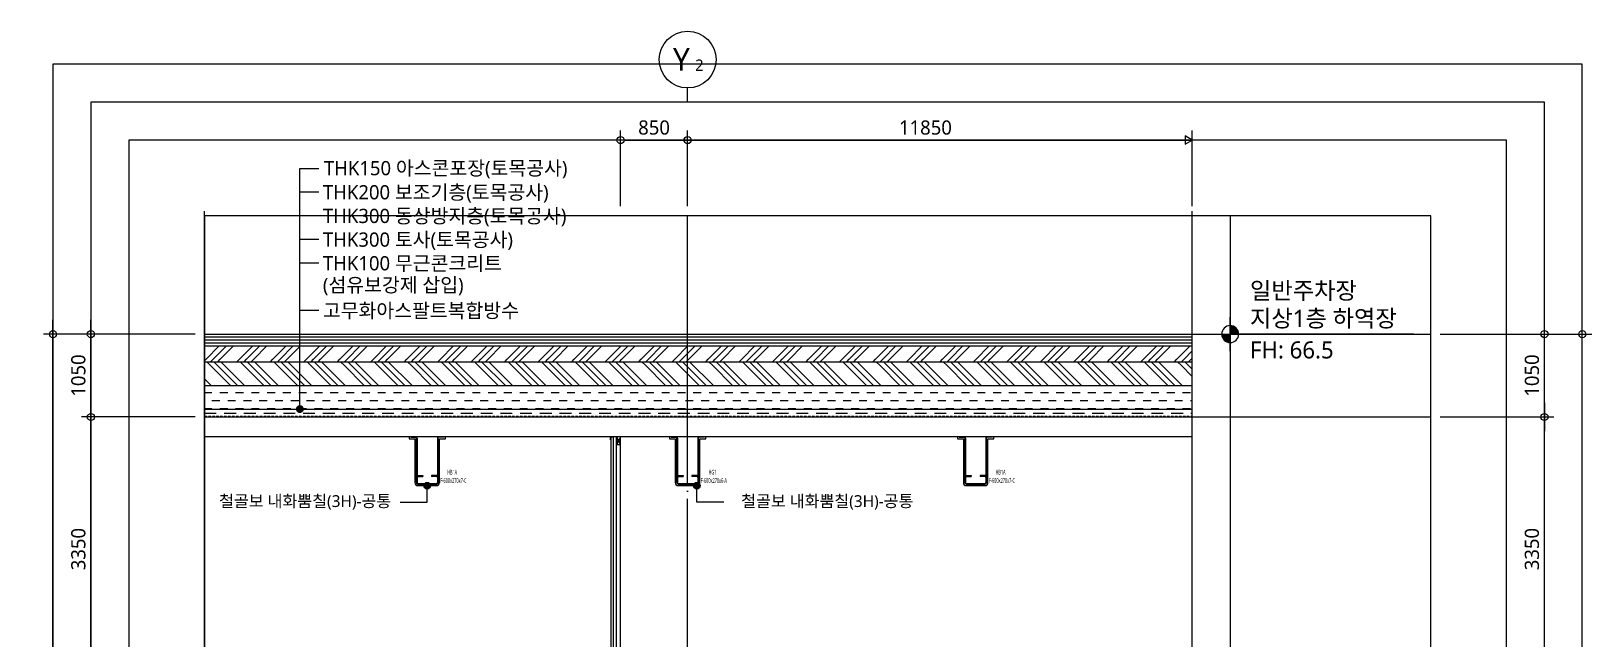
# Model space of a CAD drawing. Header units: millimetres. Extents: x 13515 to 183937, y -33900 to -660.
# Drawn here: x 14199 to 33975, y -21072 to -13370 of the extents above; entities that cross this region are included whole.
import ezdxf
from ezdxf.enums import TextEntityAlignment as Align

# ---------------------------------------------------------------- set-up
doc = ezdxf.new("R2010")
doc.units = ezdxf.units.MM
doc.header["$LTSCALE"] = 100
doc.header["$MEASUREMENT"] = 0
doc.header["$PDSIZE"] = -10
doc.linetypes.add('CEN', pattern=[62, 60, -1, 0, -1])
doc.linetypes.add('HID', pattern=[2.5, 1.5, -1])
doc.layers.get('0').update_dxf_attribs({"linetype": 'CONTINUOUS'})
doc.layers.get('Defpoints').update_dxf_attribs({"color": 171, "linetype": 'CONTINUOUS'})
for name, color, linetype in [('251', 251, 'CONTINUOUS'), ('CEN', 1, 'CEN'), ('CON', 2, 'CONTINUOUS'), ('ELE-6', 8, 'CONTINUOUS'), ('FIN', 8, 'CONTINUOUS'), ('FIN(패널-T75 글라스울)', 6, 'CONTINUOUS'), ('HAT-252', 252, 'CONTINUOUS'), ('HF', 3, 'CONTINUOUS'), ('INS', 251, 'BATTING'), ('LED', 7, 'CONTINUOUS'), ('NDIM', 7, 'CONTINUOUS'), ('S-SGIRDER-HF', 3, 'CONTINUOUS'), ('SYM', 7, 'CONTINUOUS'), ('SYM(AXIS)', 7, 'CONTINUOUS'), ('TEXT(AXIS)', 2, 'CONTINUOUS'), ('TEXT(MIN)', 7, 'CONTINUOUS'), ('wire-meshes', 1, 'CONTINUOUS'), ('스틸', 8, 'CONTINUOUS')]:
    doc.layers.add(name, color=color, linetype=linetype)
doc.styles.add('CGS', font='cgse', dxfattribs={"bigfont": 'cgs'})
doc.styles.add('TE', font='malgun_0.ttf')
doc.styles.add('나눔바른고딕', font='NanumBarunGothic.ttf')
doc.linetypes.add('BATTING', pattern='A,0.0001,-0.1,[134,ltypeshp.shx,S=0.1,R=0,X=-0.1,Y=0],-0.2,[134,ltypeshp.shx,S=0.1,R=180,X=0.1,Y=0],-0.1', length=0.4001)
doc.dimstyles.new('NDIM 1200', dxfattribs={"dimscale": 75, "dimtxt": 3, "dimasz": 1, "dimexe": 2, "dimexo": 2, "dimgap": 1, "dimtad": 1, "dimdec": 0, "dimdsep": 46, "dimtxsty": 'CGS', "dimblk": 'DOT0', "dimcen": 1, "dimdle": 8, "dimclrd": 256, "dimclre": 256, "dimclrt": 256, "dimadec": 0, "dimazin": 0, "dimtfac": 1, "dimtdec": 0, "dimtix": 1, "dimtmove": 2, "dimatfit": 3, "dimldrblk": 'DOT0', "dimfxl": 1, "dimtolj": 1, "dimtzin": 0, "dimlwd": -1, "dimlwe": -1, "dimarcsym": 0})

# ---------------------------------------------------------------- blocks, each defined once
blk = doc.blocks.new('HF')
at = {"layer": 'Defpoints'}
blk.add_point((0, 0), dxfattribs=at)
at = {"layer": 'HF'}
for p, q in [((-209, 0), (-147, 0)), ((-209, 0), (-209, -6)), ((209, 0), (147, 0)), ((209, 0), (209, -6)), ((-209, -6), (-147, -6)), ((-135, -18), (-135, -482)), ((-129, -18), (-129, -482)), ((129, -18), (129, -482)), ((135, -18), (135, -482)), ((209, -6), (147, -6)), ((-135, -518), (-135, -582)), ((-129, -518), (-129, -582)), ((-117, -494), (-55, -494)), ((-117, -500), (-55, -500)), ((-117, -506), (-55, -506)), ((-55, -494), (-55, -500)), ((-55, -500), (-55, -506)), ((117, -494), (55, -494)), ((55, -494), (55, -500)), ((117, -500), (55, -500)), ((55, -500), (55, -506)), ((117, -506), (55, -506)), ((129, -518), (129, -582)), ((135, -518), (135, -582)), ((-117, -594), (117, -594)), ((-117, -600), (117, -600))]:
    blk.add_line(p, q, dxfattribs=at)
for centre, radius, start, end in [((-147, -18), 18, 0, 90), ((-147, -18), 12, 0, 90), ((147, -18), 18, 90, 180), ((147, -18), 12, 90, 180), ((-117, -482), 18, 180, 270), ((-117, -518), 18, 90, 180), ((-117, -582), 18, 180, 270), ((-117, -482), 12, 180, 270), ((-117, -518), 12, 90, 180), ((-117, -582), 12, 180, 270), ((117, -482), 12, 270, 0), ((117, -482), 18, 270, 0), ((117, -518), 18, 0, 90), ((117, -518), 12, 0, 90), ((117, -582), 12, 270, 0), ((117, -582), 18, 270, 0)]:
    blk.add_arc(centre, radius, start, end, dxfattribs=at)
blk = doc.blocks.new('A$C19853FC8')
at = {"layer": 'SYM'}
for p, q in [((1800, 0), (1800, 3600)), ((3600, 1800), (0, 1800))]:
    blk.add_line(p, q, dxfattribs=at)
blk.add_circle((1800, 1800), 900, dxfattribs=at)
for points in [[(900, 1800), (1800, 2700), (914, 1959), (1643, 2686)], [(914, 1959), (1643, 2686), (954, 2112), (1492, 2646)], [(954, 2112), (1492, 2646), (1025, 2260), (1346, 2576)], [(1025, 2260), (1346, 2576), (1109, 2378), (1222, 2491)], [(1800, 900), (2700, 1800), (1959, 914), (2686, 1643)], [(1959, 914), (2686, 1643), (2112, 954), (2646, 1492)], [(2112, 954), (2646, 1492), (2260, 1025), (2576, 1346)], [(2260, 1025), (2576, 1346), (2378, 1109), (2491, 1222)]]:
    blk.add_solid(points, dxfattribs=at)
at = {"layer": 'SYM', "linetype": 'Continuous'}
for points in [[(1800, 2700), (1800, 1800), (900, 1800)], [(2700, 1800), (1800, 900), (1800, 1800)]]:
    blk.add_solid(points, dxfattribs=at)
blk = doc.blocks.new('A$C2F20087E')
at = {"layer": 'SYM(AXIS)'}
blk.add_line((600, 0), (600, 300), dxfattribs=at)
blk.add_circle((600, 900), 600, dxfattribs=at)
blk = doc.blocks.new('DOT0')
blk.add_line((-3, 0), (3, 0))
at = {"color": 6}
blk.add_circle((0, 0), 0.75, dxfattribs=at)
blk = doc.blocks.new('*D307')
at = {"layer": 'Defpoints', "color": 0, "ltscale": 0.4, "transparency": 16777216}
for p in [(22517, -14750), (21667, -15710), (22517, -15710)]:
    blk.add_point(p, dxfattribs=at)
at = {"layer": 'NDIM', "ltscale": 0.4, "transparency": 16777216}
for p, q in [((21667, -15590), (21667, -14630)), ((22517, -15590), (22517, -14630)), ((21727, -14750), (22457, -14750))]:
    blk.add_line(p, q, dxfattribs=at)
at = {"layer": 'NDIM', "ltscale": 0.4, "transparency": 16777216, "xscale": 60, "yscale": 60, "zscale": 60, "rotation": 180}
blk.add_blockref('DOT0', (21667, -14750), dxfattribs=at)
at = {"layer": 'NDIM', "ltscale": 0.4, "transparency": 16777216, "xscale": 60, "yscale": 60, "zscale": 60}
blk.add_blockref('DOT0', (22517, -14750), dxfattribs=at)
at = {"layer": 'NDIM', "ltscale": 0.4, "transparency": 16777216, "insert": (22092, -14592), "char_height": 180, "attachment_point": 5, "style": '나눔바른고딕'}
blk.add_mtext('\\A1;850', dxfattribs=at)
blk = doc.blocks.new('*D320')
at = {"layer": 'Defpoints', "color": 0, "ltscale": 0.4, "transparency": 16777216}
for p in [(14475, -17210), (16395, -17210), (16395, -28710)]:
    blk.add_point(p, dxfattribs=at)
at = {"layer": 'NDIM', "ltscale": 0.4, "transparency": 16777216}
for p, q in [((16275, -17210), (14355, -17210)), ((14475, -28650), (14475, -17270)), ((16275, -28710), (14355, -28710))]:
    blk.add_line(p, q, dxfattribs=at)
at = {"layer": 'NDIM', "ltscale": 0.4, "transparency": 16777216, "xscale": 60, "yscale": 60, "zscale": 60}
for p, rotation in [((14475, -17210), 90), ((14475, -28710), 270)]:
    blk.add_blockref('DOT0', p, dxfattribs=dict(at, rotation=rotation))
at = {"layer": 'NDIM', "ltscale": 0.4, "transparency": 16777216, "insert": (14317, -22960), "char_height": 180, "attachment_point": 5, "rotation": 90, "style": '나눔바른고딕'}
blk.add_mtext('\\A1;11500', dxfattribs=at)
blk = doc.blocks.new('*D322')
at = {"layer": 'Defpoints', "color": 0, "ltscale": 0.4, "transparency": 16777216}
for p in [(14955, -18260), (16395, -18260), (16395, -21610)]:
    blk.add_point(p, dxfattribs=at)
at = {"layer": 'NDIM', "ltscale": 0.4, "transparency": 16777216}
for p, q in [((16275, -18260), (14835, -18260)), ((14955, -21550), (14955, -18320)), ((16275, -21610), (14835, -21610))]:
    blk.add_line(p, q, dxfattribs=at)
at = {"layer": 'NDIM', "ltscale": 0.4, "transparency": 16777216, "xscale": 60, "yscale": 60, "zscale": 60}
for p, rotation in [((14955, -18260), 90), ((14955, -21610), 270)]:
    blk.add_blockref('DOT0', p, dxfattribs=dict(at, rotation=rotation))
at = {"layer": 'NDIM', "ltscale": 0.4, "transparency": 16777216, "insert": (14797, -19935), "char_height": 180, "attachment_point": 5, "rotation": 90, "style": '나눔바른고딕'}
blk.add_mtext('\\A1;3350', dxfattribs=at)
blk = doc.blocks.new('*D323')
at = {"layer": 'Defpoints', "color": 0, "ltscale": 0.4, "transparency": 16777216}
for p in [(14955, -17210), (16395, -17210), (16395, -18260)]:
    blk.add_point(p, dxfattribs=at)
at = {"layer": 'NDIM', "ltscale": 0.4, "transparency": 16777216}
for p, q in [((16275, -17210), (14835, -17210)), ((14955, -18200), (14955, -17270)), ((16275, -18260), (14835, -18260))]:
    blk.add_line(p, q, dxfattribs=at)
at = {"layer": 'NDIM', "ltscale": 0.4, "transparency": 16777216, "xscale": 60, "yscale": 60, "zscale": 60}
for p, rotation in [((14955, -17210), 90), ((14955, -18260), 270)]:
    blk.add_blockref('DOT0', p, dxfattribs=dict(at, rotation=rotation))
at = {"layer": 'NDIM', "ltscale": 0.4, "transparency": 16777216, "insert": (14797, -17735), "char_height": 180, "attachment_point": 5, "rotation": 90, "style": '나눔바른고딕'}
blk.add_mtext('\\A1;1050', dxfattribs=at)
blk = doc.blocks.new('*D450')
at = {"layer": 'Defpoints', "color": 0, "ltscale": 0.4, "transparency": 16777216}
for p in [(31935, -17210), (33855, -17210), (31935, -28710)]:
    blk.add_point(p, dxfattribs=at)
at = {"layer": 'NDIM', "ltscale": 0.4, "transparency": 16777216}
for p, q in [((32055, -17210), (33975, -17210)), ((33855, -28650), (33855, -17270)), ((32055, -28710), (33975, -28710))]:
    blk.add_line(p, q, dxfattribs=at)
at = {"layer": 'NDIM', "ltscale": 0.4, "transparency": 16777216, "xscale": 60, "yscale": 60, "zscale": 60}
for p, rotation in [((33855, -17210), 90), ((33855, -28710), 270)]:
    blk.add_blockref('DOT0', p, dxfattribs=dict(at, rotation=rotation))
at = {"layer": 'NDIM', "ltscale": 0.4, "transparency": 16777216, "insert": (33697, -22960), "char_height": 180, "attachment_point": 5, "rotation": 90, "style": '나눔바른고딕'}
blk.add_mtext('\\A1;11500', dxfattribs=at)
blk = doc.blocks.new('*D452')
at = {"layer": 'Defpoints', "color": 0, "ltscale": 0.4, "transparency": 16777216}
for p in [(31935, -18260), (33375, -18260), (31935, -21610)]:
    blk.add_point(p, dxfattribs=at)
at = {"layer": 'NDIM', "ltscale": 0.4, "transparency": 16777216}
for p, q in [((32055, -18260), (33495, -18260)), ((33375, -21550), (33375, -18320)), ((32055, -21610), (33495, -21610))]:
    blk.add_line(p, q, dxfattribs=at)
at = {"layer": 'NDIM', "ltscale": 0.4, "transparency": 16777216, "xscale": 60, "yscale": 60, "zscale": 60}
for p, rotation in [((33375, -18260), 90), ((33375, -21610), 270)]:
    blk.add_blockref('DOT0', p, dxfattribs=dict(at, rotation=rotation))
at = {"layer": 'NDIM', "ltscale": 0.4, "transparency": 16777216, "insert": (33217, -19935), "char_height": 180, "attachment_point": 5, "rotation": 90, "style": '나눔바른고딕'}
blk.add_mtext('\\A1;3350', dxfattribs=at)
blk = doc.blocks.new('*D453')
at = {"layer": 'Defpoints', "color": 0, "ltscale": 0.4, "transparency": 16777216}
for p in [(31935, -17210), (33375, -17210), (31935, -18260)]:
    blk.add_point(p, dxfattribs=at)
at = {"layer": 'NDIM', "ltscale": 0.4, "transparency": 16777216}
for p, q in [((32055, -17210), (33495, -17210)), ((33375, -18200), (33375, -17270)), ((32055, -18260), (33495, -18260))]:
    blk.add_line(p, q, dxfattribs=at)
at = {"layer": 'NDIM', "ltscale": 0.4, "transparency": 16777216, "xscale": 60, "yscale": 60, "zscale": 60}
for p, rotation in [((33375, -17210), 90), ((33375, -18260), 270)]:
    blk.add_blockref('DOT0', p, dxfattribs=dict(at, rotation=rotation))
at = {"layer": 'NDIM', "ltscale": 0.4, "transparency": 16777216, "insert": (33217, -17735), "char_height": 180, "attachment_point": 5, "rotation": 90, "style": '나눔바른고딕'}
blk.add_mtext('\\A1;1050', dxfattribs=at)

msp = doc.modelspace()

# ---------------------------------------------------------------- hatches: boundary and pattern name
at = {"ltscale": 10000}
h = msp.add_hatch(color=256, dxfattribs=at)
h.dxf.hatch_style = 1
edge = h.paths.add_edge_path()
edge.add_arc((19217.5, -19131), 41.7, -180, 180)
h = msp.add_hatch(color=256, dxfattribs=at)
h.dxf.hatch_style = 1
edge = h.paths.add_edge_path()
edge.add_arc((22634.5, -19131), 41.7, 360, 720, ccw=False)
at = {"layer": '251', "ltscale": 10000}
h = msp.add_hatch(dxfattribs=at)
h.set_pattern_fill('DASH', color=256, scale=800)
h.set_pattern_definition([(0, (-35160210.5, 1076648.9), (100, 100), [100, -100])])
h.paths.add_polyline_path([(28913, -18160), (28913, -17860), (16395, -17860), (16395, -18160)])
at = {"layer": 'HAT-252', "ltscale": 10000}
h = msp.add_hatch(dxfattribs=at)
h.set_pattern_fill('ANSI31', color=256, scale=300, angle=135)
h.set_pattern_definition([(180, (-34714210.5, 219980.13), (-4e-15, -37.5), [])])
h.paths.add_polyline_path([(28913, -17360), (28913, -17210), (16395, -17210), (16395, -17360)])
at = {"layer": 'HAT-252', "ltscale": 100}
h = msp.add_hatch(dxfattribs=at)
h.set_pattern_fill('GOST_GROUND', color=256, scale=30)
h.set_pattern_definition([(45, (-35150410.5, 1076648.9), (424.2640687, -3e-14), [600]), (45, (-35150320.5, 1076648.9), (424.2640687, -3e-14), [600]), (45, (-35150230.5, 1076648.9), (424.2640687, -3e-14), [600])])
h.paths.add_polyline_path([(28913, -17560), (28913, -17360), (16395, -17360), (16395, -17560)])
h = msp.add_hatch(dxfattribs=at)
h.set_pattern_fill('GOST_GROUND', color=256, scale=30, angle=90)
h.set_pattern_definition([(135, (-34714210.5, 219980.13), (3e-14, 424.2640687), [600]), (135, (-34714210.5, 220070.13), (3e-14, 424.2640687), [600]), (135, (-34714210.5, 220160.13), (3e-14, 424.2640687), [600])])
h.paths.add_polyline_path([(28913, -17860), (28913, -17560), (16395, -17560), (16395, -17860)])

# ---------------------------------------------------------------- linework, layer by layer
at = {"color": 1, "linetype": 'ByBlock'}
for p, q in [((21665.2, -18512.3), (21619.8, -18607.7)), ((21665.2, -18607.7), (21619.8, -18512.3))]:
    msp.add_line(p, q, dxfattribs=at)
at = {"color": 6}
msp.add_lwpolyline([(28913, -14750), (28823, -14698), (28823, -14802)], close=True, dxfattribs=at)
at = {"layer": '251', "ltscale": 0.5}
for p, q in [((16395, -17210), (28913, -17210)), ((16395, -18160), (28913, -18160))]:
    msp.add_line(p, q, dxfattribs=at)
for points in [[(16395, -17360), (28913, -17360)], [(16395, -17560), (28913, -17560)], [(16395, -17860), (28913, -17860)]]:
    msp.add_lwpolyline(points, dxfattribs=at)
at = {"layer": 'CEN'}
msp.add_line((22517.5, -31500), (22517.5, -15710), dxfattribs=at)
at = {"layer": 'CEN', "ltscale": 10000}
for p, q in [((16395, -17210), (31935, -17210)), ((16395, -18260), (31935, -18260))]:
    msp.add_line(p, q, dxfattribs=at)
at = {"layer": 'CON', "ltscale": 1000}
msp.add_line((16395, -18260), (28913, -18260), dxfattribs=at)
at = {"layer": 'CON', "ltscale": 10000}
msp.add_line((28913, -18510), (16395, -18510), dxfattribs=at)
at = {"layer": 'Defpoints', "ltscale": 10000}
for p, q in [((28913, -31500), (28913, -15710)), ((29393, -15710), (29393, -31500))]:
    msp.add_line(p, q, dxfattribs=at)
for points in [[(33855, -13790), (14475, -13790), (14475, -33420), (33855, -33420)], [(33375, -14270), (14955, -14270), (14955, -32940), (33375, -32940)], [(32895, -14750), (15435, -14750), (15435, -32460), (32895, -32460)], [(31935, -15710), (16395, -15710), (16395, -31500), (31935, -31500)]]:
    msp.add_lwpolyline(points, close=True, dxfattribs=at)
at = {"layer": 'ELE-6', "ltscale": 10000}
msp.add_line((21667.5, -24007.5), (21667.5, -18610), dxfattribs=at)
at = {"layer": 'FIN', "ltscale": 10000}
for points in [[(19426.5, -18510), (19426.5, -18516), (19364.5, -18516, 0.4142136), (19352.5, -18528), (19352.5, -19092, -0.4142136), (19334.5, -19110), (19100.5, -19110, -0.4142136), (19082.5, -19092), (19082.5, -18528, 0.4142136), (19070.5, -18516), (19008.5, -18516), (19008.5, -18510), (18987.5, -18510), (18987.5, -18537), (19061.5, -18537), (19061.5, -19092, 0.4142136), (19100.5, -19131), (19334.5, -19131, 0.4142136), (19373.5, -19092), (19373.5, -18537), (19447.5, -18537), (19447.5, -18510)], [(22726.5, -18510), (22726.5, -18516), (22664.5, -18516, 0.4142136), (22652.5, -18528), (22652.5, -19092, -0.4142136), (22634.5, -19110), (22400.5, -19110, -0.4142136), (22382.5, -19092), (22382.5, -18528, 0.4142136), (22370.5, -18516), (22308.5, -18516), (22308.5, -18510), (22287.5, -18510), (22287.5, -18537), (22361.5, -18537), (22361.5, -19092, 0.4142136), (22400.5, -19131), (22634.5, -19131, 0.4142136), (22673.5, -19092), (22673.5, -18537), (22747.5, -18537), (22747.5, -18510)], [(26376.5, -18510), (26376.5, -18516), (26314.5, -18516, 0.4142136), (26302.5, -18528), (26302.5, -19092, -0.4142136), (26284.5, -19110), (26050.5, -19110, -0.4142136), (26032.5, -19092), (26032.5, -18528, 0.4142136), (26020.5, -18516), (25958.5, -18516), (25958.5, -18510), (25937.5, -18510), (25937.5, -18537), (26011.5, -18537), (26011.5, -19092, 0.4142136), (26050.5, -19131), (26284.5, -19131, 0.4142136), (26323.5, -19092), (26323.5, -18537), (26397.5, -18537), (26397.5, -18510)]]:
    msp.add_lwpolyline(points, format="xyb", close=True, dxfattribs=at)
at = {"layer": 'FIN(패널-T75 글라스울)', "ltscale": 0.1}
msp.add_lwpolyline([(21617.5, -24110), (21617.5, -18513), (21542.5, -18513), (21542.5, -24110)], close=True, dxfattribs=at)
at = {"layer": 'HAT-252', "linetype": 'HID', "ltscale": 0.2}
msp.add_line((16395, -18250), (28913, -18250), dxfattribs=at)
at = {"layer": 'INS', "ltscale": 0.9}
msp.add_line((21580, -24110), (21580, -18513), dxfattribs=at)
at = {"layer": 'LED', "ltscale": 10000}
for p, q in [((19217.5, -19341.4), (19217.5, -19131)), ((22634.5, -19341.4), (22634.5, -19131)), ((18874, -19341.4), (19217.5, -19341.4)), ((22978, -19341.4), (22634.5, -19341.4))]:
    msp.add_line(p, q, dxfattribs=at)
for centre in [(19217.5, -19131), (22634.5, -19131)]:
    msp.add_circle(centre, 41.7, dxfattribs=at)
at = {"layer": 'NDIM', "ltscale": 0.4}
for p, q in [((22517.5, -15590), (22517.5, -14630)), ((28913, -15590), (28913, -14630)), ((22577.5, -14750), (28913, -14750))]:
    msp.add_line(p, q, dxfattribs=at)
at = {"layer": 'SYM', "ltscale": 1000}
msp.add_line((31719, -17210), (29393, -17210), dxfattribs=at)
at = {"layer": 'SYM', "color": 8}
for points in [[(16395.1, -31560), (16395.1, -23655), (16295, -23605), (16495, -23605), (16395, -23555), (16395, -15650)], [(28913.1, -31560), (28913.1, -23655), (28813, -23605), (29013, -23605), (28913, -23555), (28913, -15650)]]:
    msp.add_lwpolyline(points, dxfattribs=at)
at = {"layer": 'TEXT(MIN)', "ltscale": 10000}
for p, q in [((17843.3, -15411.7), (17603.3, -15411.7)), ((17843.3, -15711.7), (17603.3, -15711.7)), ((17843.3, -16011.7), (17603.3, -16011.7)), ((17843.3, -16311.7), (17603.3, -16311.7)), ((17843.3, -16911.7), (17603.3, -16911.7))]:
    msp.add_line(p, q, dxfattribs=at)
at = {"layer": 'wire-meshes', "linetype": 'HID'}
msp.add_lwpolyline([(16395, -18210), (28913, -18210)], dxfattribs=at)
at = {"layer": '스틸', "color": 6, "linetype": 'ByBlock'}
for points in [[(21580.5, -18511), (21540.5, -18511), (21540.5, -18551), (21541.5, -18551), (21541.5, -18512), (21580.5, -18512)], [(21667.5, -18610), (21667.5, -18510), (21617.5, -18510), (21617.5, -18610)], [(21665.2, -18607.7), (21665.2, -18512.3), (21619.8, -18512.3), (21619.8, -18607.7)]]:
    msp.add_lwpolyline(points, close=True, dxfattribs=at)

# ---------------------------------------------------------------- block references
at = {"xscale": 0.6000000000000001, "yscale": 0.6000000000000001, "zscale": 0.6000000000000001}
msp.add_blockref('A$C2F20087E', (22157.5, -14270), dxfattribs=at)
at = {"ltscale": 1000, "xscale": -0.12, "yscale": 0.12, "zscale": 0.12}
msp.add_blockref('A$C19853FC8', (29609, -17426), dxfattribs=at)
at = {"layer": 'NDIM', "ltscale": 0.4, "xscale": 60, "yscale": 60, "zscale": 60, "rotation": 180}
msp.add_blockref('DOT0', (22517.5, -14750), dxfattribs=at)
at = {"layer": 'S-SGIRDER-HF', "ltscale": 0.1}
for p in [(19217.5, -18510), (22517.5, -18510), (26167.5, -18510)]:
    msp.add_blockref('HF', p, dxfattribs=at)

# ---------------------------------------------------------------- texts
at = {"layer": 'Defpoints', "style": 'TE', "width": 0.5}
for s, p in [('HB1A', (19533.1, -18960.1)), ('HG1', (22833.1, -18960.1)), ('HB1A', (26483.1, -18960.1)), ('HF-600x270x7-C', (19531.6, -19065.3)), ('HF-600x270x6-A', (22831.6, -19065.3)), ('HF-600x270x7-C', (26481.6, -19065.3))]:
    msp.add_text(s, height=60, dxfattribs=at).set_placement(p, align=Align.MIDDLE_CENTER)
at = {"layer": 'NDIM', "ltscale": 0.4, "insert": (25530.6, -14592.3), "char_height": 180, "attachment_point": 5, "style": '나눔바른고딕'}
msp.add_mtext('\\A1;11850', dxfattribs=at)
at = {"layer": 'TEXT(AXIS)', "style": '나눔바른고딕'}
for s, height, p in [('Y', 288, (22438.5, -13727.6)), ('2', 144, (22666.1, -13799.6))]:
    msp.add_text(s, height=height, dxfattribs=at).set_placement(p, align=Align.MIDDLE)
for s, p in [('일반주차장', (29643, -16657.5)), ('지상1층 하역장', (29643, -17010)), ('FH: 66.5', (29643, -17410))]:
    msp.add_text(s, height=216, dxfattribs=at).set_placement(p, align=Align.MIDDLE_LEFT)
at = {"layer": 'TEXT(MIN)', "style": '나눔바른고딕'}
for s, p in [('THK150 아스콘포장(토목공사)', (17908.2, -15105.7)), ('THK200 보조기층(토목공사)', (17895.5, -15411.7)), ('THK300 동상방지층(토목공사)', (17895.5, -15711.7)), ('THK300 토사(토목공사)', (17895.5, -16011.7)), ('THK100 무근콘크리트', (17895.5, -16311.7)), ('(섬유보강제 삽입)', (17895.5, -16587.3)), ('고무화아스팔트복합방수', (17895.5, -16911.7))]:
    msp.add_text(s, height=180, dxfattribs=at).set_placement(p, align=Align.MIDDLE_LEFT)
for p in [(18761.2, -19326.7), (25377.9, -19326.7)]:
    msp.add_text('철골보 내화뿜칠(3H)-공통', height=150, dxfattribs=at).set_placement(p, align=Align.MIDDLE_RIGHT)

# ---------------------------------------------------------------- dimensions: what is measured, and where the dimension line sits
at = {"layer": 'NDIM', "ltscale": 0.4}
dim = msp.add_linear_dim(base=(22517.5, -14750), p1=(21667.5, -15710), p2=(22517.5, -15710), dimstyle='NDIM 1200', override={"dimscale": 60, "dimtxsty": '나눔바른고딕'}, dxfattribs=at)
dim.commit()
dim.dimension.update_dxf_attribs({"geometry": '*D307', "text_midpoint": (22092.5, -14592.3)})
for base, p1, p2, picture, middle in [((14475, -17210), (16395, -28710), (16395, -17210), '*D320', (14317.3, -22960)), ((14955, -17210), (16395, -18260), (16395, -17210), '*D323', (14797.3, -17735)), ((33855, -17210), (31935, -28710), (31935, -17210), '*D450', (33697.3, -22960)), ((33375, -17210), (31935, -18260), (31935, -17210), '*D453', (33217.3, -17735)), ((14955, -18260), (16395, -21610), (16395, -18260), '*D322', (14797.1, -19935)), ((33375, -18260), (31935, -21610), (31935, -18260), '*D452', (33217.1, -19935))]:
    dim = msp.add_linear_dim(base=base, p1=p1, p2=p2, angle=90, dimstyle='NDIM 1200', override={"dimscale": 60, "dimtxsty": '나눔바른고딕'}, dxfattribs=at)
    dim.commit()
    dim.dimension.update_dxf_attribs({"geometry": picture, "text_midpoint": middle})

# ---------------------------------------------------------------- leaders
at = {"layer": 'LED', "ltscale": 10000}
msp.add_leader([(17603.3, -18160), (17603.3, -15111.7), (17843.3, -15111.7)], dimstyle='NDIM 1200', override={"dimscale": 100, "dimtad": 0, "dimclrd": 256, "dimldrblk": 'Dot'}, dxfattribs=at)

doc.saveas('drawing.dxf')
